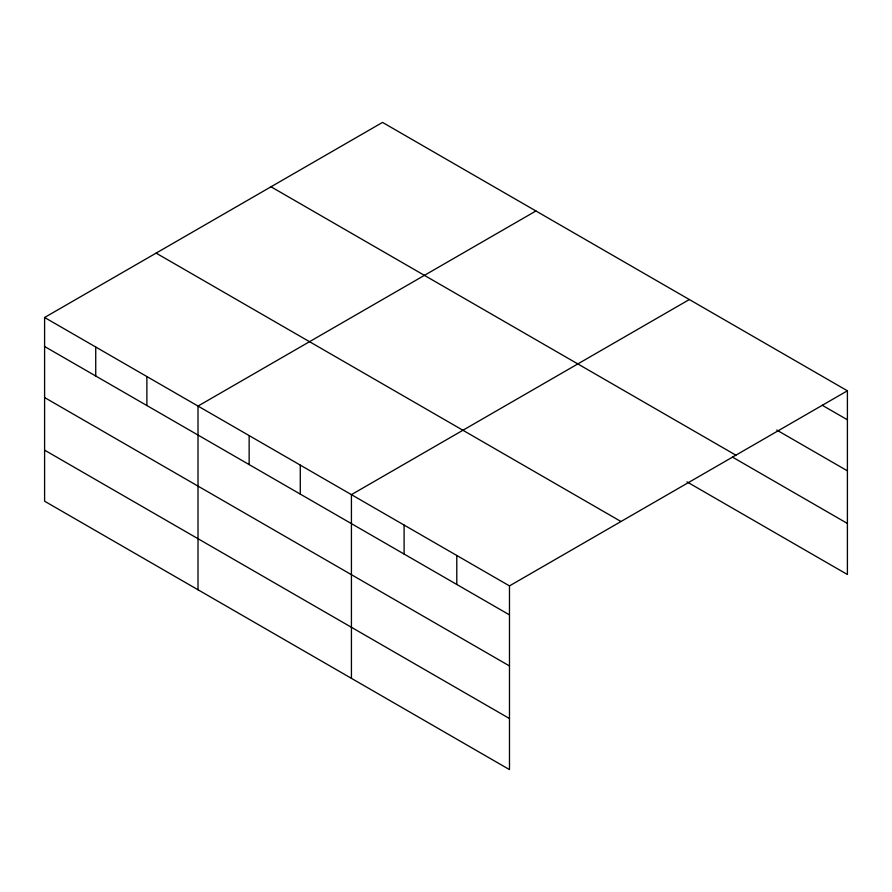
<?xml version="1.0" encoding="UTF-8"?>
<svg xmlns="http://www.w3.org/2000/svg" width="892" height="892" viewBox="0 0 892 892"><rect width="100%" height="100%" fill="white"/><g stroke="black" fill="none" stroke-linecap="round" stroke-linejoin="round"><path stroke-width="1.34" d="M44.6 317.496L509.477 585.899L509.477 769.595L44.6 501.204L44.6 317.496L382.523 122.405L847.4 390.796L847.4 574.504L686.963 481.87M535.925 210.98L198.013 406.072L198.013 589.768M689.338 299.545L351.426 494.636L351.426 678.344M509.477 585.899L847.4 390.796M822.257 405.269L847.4 419.786M776.754 430.055L847.4 470.842M271.001 186.785L735.889 455.176M732.443 457.083L847.4 523.448M156.111 253.116L620.988 521.519M44.6 346.486L509.477 614.889M44.6 397.542L509.477 665.945M44.6 450.148L509.477 718.539M456.793 555.482L456.793 584.472M404.109 525.065L404.109 554.043M300.281 465.122L300.281 494.112M249.147 435.597L249.147 464.587M146.879 376.547L146.879 405.537M95.734 347.021L95.734 376.011"/></g></svg>
